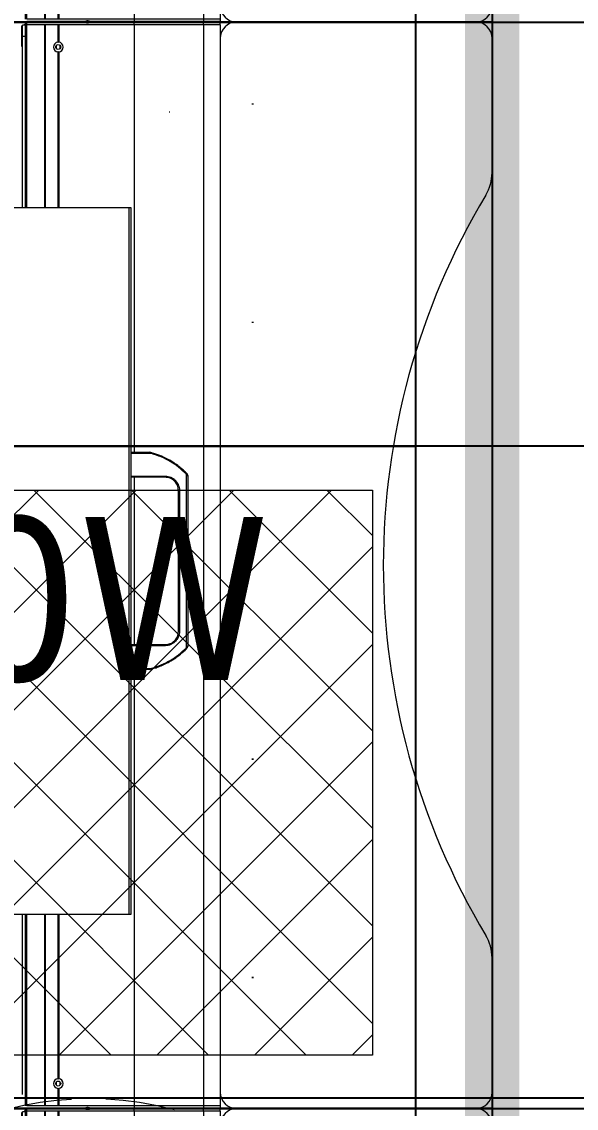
# Model space of a CAD drawing. Header units: centimetres. Extents: x 405564 to 502064, y 46284 to 60634.
# Drawn here: x 456963.5 to 457014.5, y 53721.6 to 53821.6 of the extents above; entities that cross this region are included whole.
import ezdxf
from ezdxf import colors
from ezdxf.entities.mleader import LeaderData, LeaderLine
from ezdxf.enums import TextEntityAlignment as Align
from ezdxf.math import Vec2, Vec3
from ezdxf.xclip import XClip

# ---------------------------------------------------------------- set-up
doc = ezdxf.new("R2010")
doc.units = ezdxf.units.CM
doc.header["$XCLIPFRAME"] = 0
for name, pattern in [('3+1_3b$0$DASHED', [0.25, 0.125, -0.125]), ('ACAD_ISO07W100', [3, 0, -3]), ('DASHED', [19.05, 12.7, -6.35]), ('DOT', [0.25, 0, -0.25]), ('HIDDEN', [9.525, 6.35, -3.175])]:
    doc.linetypes.add(name, pattern=pattern)
doc.layers.get('0').update_dxf_attribs({"color": 8, "lineweight": 9})
for name, color, linetype, lineweight in [('---___EB_draft00_ALTYAPI_helikoptermania', 8, 'Continuous', 0), ('0-KRCN-AYDINLATMA-130426', 8, 'Continuous', 9), ('0-KRCN-MİMARİ-220526', 8, 'Continuous', 9), ('OL_Ic', 8, 'Continuous', 9)]:
    doc.layers.add(name, color=color, linetype=linetype, lineweight=lineweight)
for name, color, linetype in [('---___EB_draft03_cihazlar', 8, 'Continuous'), ('0-KRCN-ASMATAVAN-130426', 8, 'Continuous'), ('AS_DOS_TERAS_UST', 8, 'ACAD_ISO07W100'), ('AS_DUV', 8, 'Continuous'), ('AS_PYZ_BINA', 8, 'Continuous')]:
    doc.layers.add(name, color=color, linetype=linetype)
doc.styles.add('2', font='arial.ttf', dxfattribs={"width": 0.9, "height": 200})
doc.styles.add('Normal_ITL', font='swissi.ttf')
doc.styles.add('TAHOMA', font='tahoma.ttf')

# ---------------------------------------------------------------- blocks, each defined once
blk = doc.blocks.new('AST-OD-KD')
at = {"layer": '0-KRCN-AYDINLATMA-130426'}
for p, q in [((0, 5), (-4.33, -2.5)), ((4.33, -2.5), (0, 5)), ((4.33, -2.5), (-4.33, -2.5))]:
    blk.add_line(p, q, dxfattribs=at)
at = {"layer": '0-KRCN-AYDINLATMA-130426', "linetype": 'HIDDEN'}
blk.add_circle((0, 0), 30, dxfattribs=at)
at = {"layer": '0-KRCN-AYDINLATMA-130426'}
blk.add_circle((0, 0), 5, dxfattribs=at)
at = {"layer": '0-KRCN-AYDINLATMA-130426', "style": '2'}
blk.add_text('D', height=3.36, dxfattribs=at).set_placement((0, 0), align=Align.MIDDLE_CENTER)
blk = doc.blocks.new('50W 60x60 cm  SIVA ALTI LED ARMATÜR')
at = {"layer": '0-KRCN-AYDINLATMA-130426'}
h = blk.add_hatch(dxfattribs=at)
h.set_pattern_fill('ANSI37', color=256, scale=0.2)
h.paths.add_polyline_path([(-2.6, 2.594), (2.6, 2.594), (2.6, -2.606), (-2.6, -2.606)])
for points in [[(-3, 2.994), (3, 2.994), (3, -3.007), (-3, -3.007)], [(-2.6, 2.594), (2.6, 2.594), (2.6, -2.606), (-2.6, -2.606)]]:
    blk.add_lwpolyline(points, close=True, dxfattribs=at)
at = {"layer": '0-KRCN-AYDINLATMA-130426', "insert": (-2.35, 2.344), "char_height": 1.5, "attachment_point": 1, "style": 'TAHOMA'}
blk.add_mtext_dynamic_manual_height_columns('{\\fTahoma|b0|i0|c162|p34;50W}', width=1.5, gutter_width=1.25, heights=[0], dxfattribs=at)
blk = doc.blocks.new('G$C27E741DA')
at = {"layer": '0-KRCN-AYDINLATMA-130426', "xscale": 10, "yscale": 10, "zscale": 10}
blk.add_blockref('50W 60x60 cm  SIVA ALTI LED ARMATÜR', (18905.67, 6618.53), dxfattribs=at)
at = {"layer": '0-KRCN-AYDINLATMA-130426'}
blk.add_blockref('AST-OD-KD', (18905.67, 6558.46), dxfattribs=at)
blk = doc.blocks.new('THTWorkStation1M')
at = {"layer": '---___EB_draft03_cihazlar', "linetype": 'Continuous', "lineweight": 15}
for p, q in [((273951.76, -40095.62), (273951.76, -40093.72)), ((273951.81, -40093.72), (273951.76, -40093.72)), ((273951.81, -40094.67), (273951.81, -40093.67)), ((273952.1, -40093.67), (273951.81, -40093.67)), ((273952.1, -40093.62), (273951.95, -40093.62)), ((273951.95, -40093.62), (273951.95, -40093.67)), ((273952.1, -40093.62), (273952.1, -40093.42)), ((273952.2, -40093.42), (273952.1, -40093.42)), ((273952.1, -40093.42), (273952.1, -40093.62)), ((273952.1, -40093.42), (273952.1, -40093.42)), ((273952.1, -40093.42), (273952.1, -40093.62)), ((273952.1, -40093.42), (273952.1, -40093.42)), ((273952.1, -40110.47), (273952.1, -40093.62)), ((273952.16, -40093.62), (273952.1, -40093.62)), ((273952.2, -40093.62), (273952.16, -40093.62)), ((273952.2, -40093.62), (273952.2, -40093.42)), ((273957.59, -40093.42), (273952.2, -40093.42)), ((273962.09, -40093.62), (273952.2, -40093.62)), ((273952.2, -40110.47), (273952.2, -40093.62)), ((273953.85, -40110.47), (273953.85, -40093.62)), ((273953.9, -40093.62), (273953.9, -40110.47)), ((273955.06, -40093.62), (273955.06, -40095.22)), ((273955.1, -40093.62), (273955.1, -40095.25)), ((273955.14, -40093.62), (273955.14, -40095.22)), ((273958.01, -40093.42), (273957.59, -40093.42)), ((273962.09, -40093.42), (273958.01, -40093.42)), ((273962.09, -40093.62), (273962.09, -40093.42)), ((273968.47, -40093.42), (273962.09, -40093.42)), ((273968.47, -40093.62), (273962.09, -40093.62)), ((273962.09, -40093.62), (273962.09, -40132.97)), ((273968.47, -40093.62), (273968.47, -40093.42)), ((273970, -40093.42), (273968.47, -40093.42)), ((273970, -40093.62), (273968.47, -40093.62)), ((273968.47, -40093.62), (273968.47, -40193.12)), ((273970, -40093.62), (273970, -40093.42)), ((273970, -40093.62), (273970, -40193.12)), ((273971.5, -40093.37), (273993.5, -40093.37)), ((273951.81, -40110.47), (273951.81, -40094.67)), ((273951.81, -40094.67), (273952.1, -40094.67)), ((273995, -40094.87), (273995, -40107.24)), ((273954.89, -40095.75), (273954.89, -40095.59)), ((273954.94, -40095.83), (273954.94, -40095.51)), ((273955.1, -40095.25), (273955.06, -40095.22)), ((273955.14, -40095.22), (273955.1, -40095.25)), ((273955.26, -40095.83), (273955.26, -40095.51)), ((273955.31, -40095.75), (273955.31, -40095.59)), ((273951.78, -40096.57), (273951.78, -40110.47)), ((273955.06, -40096.12), (273955.1, -40096.08)), ((273955.06, -40096.12), (273955.06, -40110.47)), ((273955.1, -40096.08), (273955.14, -40096.12)), ((273955.1, -40096.08), (273955.1, -40110.47)), ((273955.14, -40096.12), (273955.14, -40110.47)), ((273965.3, -40101.62), (273965.35, -40101.62)), ((273961.61, -40110.47), (273940.11, -40110.47)), ((273961.61, -40175.47), (273961.61, -40110.47)), ((273961.81, -40110.47), (273961.61, -40110.47)), ((273961.81, -40175.47), (273961.81, -40110.47)), ((273961.81, -40132.97), (273963.5, -40132.97)), ((273963.5, -40132.97), (273963.53, -40132.97)), ((273963.53, -40132.99), (273963.71, -40133.02)), ((273963.71, -40133.02), (273963.53, -40133)), ((273963.5, -40133.07), (273961.81, -40133.07)), ((273963.69, -40133.09), (273963.5, -40133.07)), ((273966.76, -40134.76), (273966.76, -40134.76)), ((273961.81, -40135.17), (273964.95, -40135.17)), ((273964.95, -40135.27), (273961.81, -40135.27)), ((273962.09, -40135.27), (273962.09, -40150.67)), ((273966.91, -40150.85), (273966.91, -40135.09)), ((273966.99, -40135.09), (273967, -40135.09)), ((273967.01, -40135.09), (273967, -40135.08)), ((273967.01, -40135.09), (273967.01, -40150.85)), ((273967.01, -40135.09), (273967.01, -40135.09)), ((273966.15, -40149.47), (273966.15, -40136.47)), ((273966.25, -40136.47), (273966.25, -40149.47)), ((273961.81, -40150.67), (273964.95, -40150.67)), ((273964.95, -40150.77), (273961.81, -40150.77)), ((273967, -40150.85), (273966.99, -40150.85)), ((273967, -40150.85), (273967.01, -40150.85)), ((273966.76, -40151.17), (273966.76, -40151.17)), ((273961.81, -40152.87), (273963.5, -40152.87)), ((273963.5, -40152.97), (273961.81, -40152.97)), ((273962.09, -40152.97), (273962.09, -40193.12)), ((273963.5, -40152.87), (273963.69, -40152.84)), ((273963.53, -40152.97), (273963.5, -40152.97)), ((273963.71, -40152.91), (273963.53, -40152.94)), ((273963.57, -40152.93), (273963.71, -40152.91)), ((273940.11, -40175.47), (273961.61, -40175.47)), ((273951.78, -40175.47), (273951.78, -40190.17)), ((273951.81, -40192.07), (273951.81, -40175.47)), ((273952.1, -40193.12), (273952.1, -40175.47)), ((273952.2, -40193.12), (273952.2, -40175.47)), ((273953.85, -40193.12), (273953.85, -40175.47)), ((273953.9, -40175.47), (273953.9, -40193.12)), ((273955.06, -40175.47), (273955.06, -40190.62)), ((273955.1, -40175.47), (273955.1, -40190.65)), ((273955.14, -40175.47), (273955.14, -40190.62)), ((273961.61, -40175.47), (273961.81, -40175.47)), ((273995, -40179.49), (273995, -40191.87)), ((273954.89, -40191.15), (273954.89, -40190.99)), ((273954.94, -40191.23), (273954.94, -40190.91)), ((273955.1, -40190.65), (273955.06, -40190.62)), ((273955.14, -40190.62), (273955.1, -40190.65)), ((273955.26, -40191.23), (273955.26, -40190.91)), ((273955.31, -40191.15), (273955.31, -40190.99)), ((273955.06, -40191.52), (273955.1, -40191.48)), ((273955.06, -40191.52), (273955.06, -40193.12)), ((273955.1, -40191.48), (273955.14, -40191.52)), ((273955.1, -40191.48), (273955.1, -40193.12)), ((273955.14, -40191.52), (273955.14, -40193.12)), ((273962.09, -40193.12), (273952.2, -40193.12)), ((273953.85, -40193.12), (273952.2, -40193.12)), ((273957.59, -40193.32), (273952.2, -40193.32)), ((273955.06, -40193.12), (273953.9, -40193.12)), ((273962.09, -40193.12), (273955.14, -40193.12)), ((273958.01, -40193.32), (273957.59, -40193.32)), ((273962.09, -40193.32), (273958.01, -40193.32)), ((273962.09, -40193.12), (273962.09, -40193.32)), ((273968.47, -40193.12), (273962.09, -40193.12)), ((273968.47, -40193.32), (273962.09, -40193.32)), ((273968.47, -40193.12), (273968.47, -40193.32)), ((273970, -40193.12), (273968.47, -40193.12)), ((273970, -40193.32), (273968.47, -40193.32)), ((273970, -40193.12), (273970, -40193.32)), ((273993.5, -40193.37), (273971.5, -40193.37))]:
    blk.add_line(p, q, dxfattribs=at)
at = {"layer": '---___EB_draft03_cihazlar', "color": 1, "const_width": 5}
blk.add_lwpolyline([(273995, -40093.37), (273995, -40193.37)], dxfattribs=at)
at = {"layer": '---___EB_draft03_cihazlar', "color": 1, "linetype": '3+1_3b$0$DASHED', "ltscale": 150}
blk.add_lwpolyline([(273800, -40093.37), (274070, -40093.37), (274070, -40193.37), (273800, -40193.37), (273800, -40093.37)], dxfattribs=at)
at = {"layer": '---___EB_draft03_cihazlar', "color": 1}
blk.add_lwpolyline([(273875, -40093.37), (273995, -40093.37), (273995, -40193.37), (273875, -40193.37), (273875, -40093.37)], dxfattribs=at)
at = {"layer": '---___EB_draft03_cihazlar', "linetype": 'Continuous', "lineweight": 15, "flags": 128}
blk.add_lwpolyline([(273963.56, -40132.97), (273963.54, -40132.97), (273963.53, -40132.97)], dxfattribs=at)
at = {"layer": '---___EB_draft03_cihazlar', "linetype": 'Continuous', "lineweight": 15}
for centre in [(273955.1, -40095.67), (273955.1, -40191.07)]:
    blk.add_circle(centre, 0.225, dxfattribs=at)
for centre, radius, start, end in [((273971.5, -40094.87), 1.5, 90, 180), ((273993.5, -40094.87), 1.5, 0, 90), ((273955.1, -40095.67), 0.45, 94.5062, 265.4938), ((273955.1, -40095.67), 0.45, 274.5062, 85.4938), ((273991, -40107.24), 4, 329.0539, 0), ((274051.25, -40143.37), 66.25, 149.0539, 210.9461), ((273963.53, -40133.05), 0.08, 43.5272, 58.2262), ((273991, -40179.49), 4, 0, 30.9461), ((273955.1, -40191.07), 0.45, 94.5062, 265.4938), ((273955.1, -40191.07), 0.45, 274.5062, 85.4938), ((273971.5, -40191.87), 1.5, 180, 270), ((273993.5, -40191.87), 1.5, 270, 0)]:
    blk.add_arc(centre, radius, start, end, dxfattribs=at)
for points, knots in [([(273958.01, -40093.42), (273957.98, -40093.43), (273957.91, -40093.46), (273957.79, -40093.48), (273957.68, -40093.45), (273957.62, -40093.43), (273957.59, -40093.42)], [0, 0, 0, 0, 0.1805, 0.53953, 0.8332, 1, 1, 1, 1]), ([(273961.81, -40133.07), (273961.81, -40133.07), (273961.81, -40133.06), (273961.81, -40133.06), (273961.81, -40133.04), (273961.81, -40133.02), (273961.81, -40132.98), (273961.81, -40132.97), (273961.81, -40132.97), (273961.81, -40132.97)], [0, 0, 0, 0, 0.00363, 0.008102, 0.015838, 0.040713, 0.156554, 0.616451, 1, 1, 1, 1]), ([(273963.5, -40132.97), (273963.5, -40132.97), (273963.5, -40132.97), (273963.5, -40132.98), (273963.5, -40133), (273963.5, -40133.02), (273963.5, -40133.03), (273963.5, -40133.05), (273963.5, -40133.05), (273963.5, -40133.06), (273963.5, -40133.06), (273963.5, -40133.07)], [0, 0, 0, 0, 0.37137, 0.65574, 0.81835, 0.92785, 0.97633, 0.98414, 0.99045, 0.99555, 1, 1, 1, 1]), ([(273963.53, -40132.97), (273963.53, -40132.97), (273963.53, -40132.97), (273963.53, -40132.97), (273963.53, -40132.99), (273963.53, -40132.99)], [0, 0, 0, 0, 0.05415, 0.50014, 1, 1, 1, 1]), ([(273963.58, -40132.99), (273963.58, -40132.99), (273963.56, -40132.97), (273963.54, -40132.97), (273963.53, -40132.97)], [0, 0, 0, 0, 0.47898, 1, 1, 1, 1]), ([(273963.71, -40133.02), (273963.7, -40133.03), (273963.7, -40133.04), (273963.7, -40133.06), (273963.69, -40133.08), (273963.69, -40133.09), (273963.69, -40133.09), (273963.69, -40133.09), (273963.69, -40133.09)], [0, 0, 0, 0, 0.7191, 0.90669, 0.96175, 0.98203, 0.99115, 1, 1, 1, 1]), ([(273966.76, -40134.76), (273966.66, -40134.67), (273966.45, -40134.47), (273966.08, -40134.17), (273965.61, -40133.85), (273965.06, -40133.54), (273964.41, -40133.24), (273963.94, -40133.09), (273963.69, -40133.02)], [0, 0, 0, 0, 0.10857, 0.2449, 0.40221, 0.58049, 0.77977, 1, 1, 1, 1]), ([(273966.85, -40134.95), (273966.62, -40134.74), (273966.17, -40134.31), (273965.4, -40133.8), (273964.57, -40133.37), (273963.98, -40133.19), (273963.69, -40133.09)], [0, 0, 0, 0, 0.24999, 0.5, 0.75001, 1, 1, 1, 1]), ([(273963.71, -40133.02), (273963.99, -40133.11), (273964.55, -40133.29), (273965.35, -40133.69), (273966.1, -40134.17), (273966.54, -40134.56), (273966.76, -40134.76)], [0, 0, 0, 0, 0.25001, 0.5, 0.75002, 1, 1, 1, 1]), ([(273966.76, -40134.76), (273966.79, -40134.78), (273966.83, -40134.83), (273966.88, -40134.87), (273966.9, -40134.89)], [0, 0, 0, 0, 0.47696, 1, 1, 1, 1]), ([(273966.9, -40134.89), (273966.88, -40134.87), (273966.83, -40134.83), (273966.78, -40134.78), (273966.76, -40134.76)], [0, 0, 0, 0, 0.50592, 1, 1, 1, 1]), ([(273966.9, -40134.89), (273966.9, -40134.9), (273966.89, -40134.91), (273966.87, -40134.93), (273966.86, -40134.94), (273966.85, -40134.94), (273966.85, -40134.95), (273966.85, -40134.95), (273966.85, -40134.95)], [0, 0, 0, 0, 0.721898, 0.90924, 0.963399, 0.982949, 0.991616, 1, 1, 1, 1]), ([(273966.91, -40135.09), (273966.9, -40135.06), (273966.9, -40135.01), (273966.86, -40134.97), (273966.85, -40134.95)], [0, 0, 0, 0, 0.5, 1, 1, 1, 1]), ([(273966.9, -40134.89), (273966.92, -40134.92), (273966.96, -40134.96), (273966.98, -40135.03), (273966.99, -40135.07), (273966.99, -40135.08), (273966.99, -40135.09), (273966.99, -40135.09)], [0, 0, 0, 0, 0.29462, 0.5729, 0.80582, 0.90607, 1, 1, 1, 1]), ([(273966.98, -40135.03), (273966.98, -40135.03), (273966.98, -40135.03), (273966.98, -40135.03), (273966.98, -40135.01), (273966.97, -40134.98), (273966.94, -40134.94), (273966.92, -40134.91), (273966.9, -40134.9)], [0, 0, 0, 0, 0.04168, 0.167, 0.30974, 0.46254, 0.76047, 1, 1, 1, 1]), ([(273964.95, -40135.27), (273964.95, -40135.27), (273964.95, -40135.27), (273964.95, -40135.25), (273964.95, -40135.24), (273964.95, -40135.22), (273964.95, -40135.2), (273964.95, -40135.19), (273964.95, -40135.18), (273964.95, -40135.17), (273964.95, -40135.17), (273964.95, -40135.17)], [0, 0, 0, 0, 0.37137, 0.65574, 0.81835, 0.92785, 0.97633, 0.98414, 0.99045, 0.99555, 1, 1, 1, 1]), ([(273964.95, -40135.17), (273965.03, -40135.17), (273965.2, -40135.18), (273965.45, -40135.26), (273965.67, -40135.38), (273965.87, -40135.54), (273966.03, -40135.74), (273966.15, -40135.97), (273966.23, -40136.21), (273966.24, -40136.38), (273966.25, -40136.47)], [0, 0, 0, 0, 0.12504, 0.25018, 0.37523, 0.5, 0.62477, 0.74982, 0.87496, 1, 1, 1, 1]), ([(273966.15, -40136.47), (273966.14, -40136.39), (273966.13, -40136.23), (273966.06, -40136), (273965.95, -40135.8), (273965.8, -40135.61), (273965.62, -40135.46), (273965.41, -40135.35), (273965.18, -40135.28), (273965.02, -40135.27), (273964.95, -40135.27)], [0, 0, 0, 0, 0.125, 0.25, 0.375, 0.5, 0.625, 0.75, 0.875, 1, 1, 1, 1]), ([(273966.91, -40135.09), (273966.91, -40135.09), (273966.91, -40135.09), (273966.91, -40135.09), (273966.92, -40135.09), (273966.94, -40135.09), (273966.97, -40135.09), (273967, -40135.09), (273967.01, -40135.09), (273967.01, -40135.09)], [0, 0, 0, 0, 0.002201, 0.004473, 0.009582, 0.02365, 0.072135, 0.258712, 1, 1, 1, 1]), ([(273967.01, -40135.09), (273967, -40135.08), (273967, -40135.05), (273966.99, -40135.03), (273966.98, -40135.01), (273966.97, -40135.01)], [0, 0, 0, 0, 0.38316, 0.79603, 1, 1, 1, 1]), ([(273966.99, -40135.09), (273966.99, -40135.07), (273966.99, -40135.05), (273966.98, -40135.04), (273966.98, -40135.04)], [0, 0, 0, 0, 0.85306, 1, 1, 1, 1]), ([(273966.15, -40136.47), (273966.15, -40136.47), (273966.15, -40136.47), (273966.16, -40136.47), (273966.18, -40136.47), (273966.19, -40136.47), (273966.21, -40136.47), (273966.23, -40136.47), (273966.23, -40136.47), (273966.24, -40136.47), (273966.24, -40136.47), (273966.25, -40136.47)], [0, 0, 0, 0, 0.37137, 0.65574, 0.81835, 0.92785, 0.97633, 0.98414, 0.99045, 0.99555, 1, 1, 1, 1]), ([(273966.25, -40149.47), (273966.24, -40149.55), (273966.23, -40149.72), (273966.15, -40149.97), (273966.03, -40150.19), (273965.87, -40150.39), (273965.67, -40150.55), (273965.45, -40150.67), (273965.2, -40150.75), (273965.03, -40150.76), (273964.95, -40150.77)], [0, 0, 0, 0, 0.12504, 0.25018, 0.37523, 0.5, 0.62477, 0.74982, 0.87496, 1, 1, 1, 1]), ([(273964.95, -40150.67), (273965.02, -40150.66), (273965.18, -40150.65), (273965.41, -40150.58), (273965.62, -40150.47), (273965.8, -40150.32), (273965.95, -40150.14), (273966.06, -40149.93), (273966.13, -40149.7), (273966.14, -40149.55), (273966.15, -40149.47)], [0, 0, 0, 0, 0.125003, 0.250005, 0.375002, 0.500001, 0.625002, 0.750001, 0.875, 1, 1, 1, 1]), ([(273966.15, -40149.47), (273966.15, -40149.47), (273966.15, -40149.47), (273966.16, -40149.47), (273966.18, -40149.47), (273966.19, -40149.47), (273966.21, -40149.47), (273966.23, -40149.47), (273966.23, -40149.47), (273966.24, -40149.47), (273966.24, -40149.47), (273966.25, -40149.47)], [0, 0, 0, 0, 0.37137, 0.65574, 0.81835, 0.92785, 0.97633, 0.98414, 0.99045, 0.99555, 1, 1, 1, 1]), ([(273961.81, -40150.77), (273961.81, -40150.77), (273961.81, -40150.76), (273961.81, -40150.76), (273961.81, -40150.74), (273961.81, -40150.72), (273961.81, -40150.68), (273961.81, -40150.67), (273961.81, -40150.67), (273961.81, -40150.67)], [0, 0, 0, 0, 0.00363, 0.008102, 0.015838, 0.040713, 0.156554, 0.616451, 1, 1, 1, 1]), ([(273963.69, -40152.84), (273963.98, -40152.75), (273964.57, -40152.56), (273965.4, -40152.14), (273966.17, -40151.62), (273966.62, -40151.2), (273966.85, -40150.99)], [0, 0, 0, 0, 0.24999, 0.5, 0.75001, 1, 1, 1, 1]), ([(273964.95, -40150.67), (273964.95, -40150.67), (273964.95, -40150.67), (273964.95, -40150.68), (273964.95, -40150.7), (273964.95, -40150.72), (273964.95, -40150.73), (273964.95, -40150.75), (273964.95, -40150.75), (273964.95, -40150.76), (273964.95, -40150.76), (273964.95, -40150.77)], [0, 0, 0, 0, 0.37137, 0.65574, 0.81835, 0.92785, 0.97633, 0.98414, 0.99045, 0.99555, 1, 1, 1, 1]), ([(273966.85, -40150.99), (273966.86, -40150.97), (273966.9, -40150.92), (273966.9, -40150.87), (273966.91, -40150.85)], [0, 0, 0, 0, 0.500003, 1, 1, 1, 1]), ([(273966.85, -40150.99), (273966.85, -40150.99), (273966.85, -40150.99), (273966.85, -40150.99), (273966.86, -40151), (273966.87, -40151.01), (273966.89, -40151.03), (273966.9, -40151.03), (273966.9, -40151.04)], [0, 0, 0, 0, 0.00838, 0.01705, 0.0366, 0.09076, 0.2781, 1, 1, 1, 1]), ([(273966.98, -40150.9), (273966.97, -40150.93), (273966.96, -40150.97), (273966.92, -40151.02), (273966.9, -40151.04)], [0, 0, 0, 0, 0.47993, 1, 1, 1, 1]), ([(273966.9, -40151.04), (273966.92, -40151.02), (273966.94, -40150.99), (273966.96, -40150.95), (273966.98, -40150.92), (273966.98, -40150.91), (273966.98, -40150.9), (273966.98, -40150.9), (273966.98, -40150.9)], [0, 0, 0, 0, 0.23537, 0.52709, 0.67755, 0.81928, 0.9447, 1, 1, 1, 1]), ([(273967.01, -40150.85), (273967.01, -40150.85), (273967, -40150.85), (273966.97, -40150.85), (273966.94, -40150.85), (273966.92, -40150.85), (273966.91, -40150.85), (273966.91, -40150.85), (273966.91, -40150.85), (273966.91, -40150.85)], [0, 0, 0, 0, 0.741288, 0.927865, 0.97635, 0.990418, 0.995527, 0.997799, 1, 1, 1, 1]), ([(273966.97, -40150.93), (273966.98, -40150.92), (273966.99, -40150.91), (273967, -40150.88), (273967, -40150.86), (273967.01, -40150.85)], [0, 0, 0, 0, 0.18712, 0.60324, 1, 1, 1, 1]), ([(273967.01, -40150.85), (273967.01, -40150.85), (273967.01, -40150.85), (273967.01, -40150.85), (273967.01, -40150.85)], [0, 0, 0, 0, 0.5, 1, 1, 1, 1]), ([(273966.76, -40151.17), (273966.54, -40151.37), (273966.1, -40151.77), (273965.35, -40152.25), (273964.55, -40152.65), (273963.99, -40152.82), (273963.71, -40152.91)], [0, 0, 0, 0, 0.24999, 0.5, 0.74998, 1, 1, 1, 1]), ([(273963.71, -40152.91), (273963.84, -40152.87), (273964.12, -40152.79), (273964.58, -40152.62), (273965.08, -40152.38), (273965.63, -40152.07), (273966.21, -40151.67), (273966.57, -40151.34), (273966.76, -40151.17)], [0, 0, 0, 0, 0.11538, 0.25177, 0.40909, 0.58735, 0.78656, 1, 1, 1, 1]), ([(273966.9, -40151.04), (273966.88, -40151.06), (273966.83, -40151.11), (273966.79, -40151.15), (273966.76, -40151.17)], [0, 0, 0, 0, 0.52346, 1, 1, 1, 1]), ([(273966.76, -40151.17), (273966.78, -40151.15), (273966.83, -40151.11), (273966.88, -40151.06), (273966.9, -40151.04)], [0, 0, 0, 0, 0.49402, 1, 1, 1, 1]), ([(273963.5, -40152.97), (273963.5, -40152.97), (273963.5, -40152.97), (273963.5, -40152.95), (273963.5, -40152.94), (273963.5, -40152.92), (273963.5, -40152.9), (273963.5, -40152.89), (273963.5, -40152.88), (273963.5, -40152.87), (273963.5, -40152.87), (273963.5, -40152.87)], [0, 0, 0, 0, 0.371365, 0.655736, 0.818348, 0.927853, 0.976328, 0.984142, 0.990448, 0.995553, 1, 1, 1, 1]), ([(273963.53, -40152.94), (273963.53, -40152.94), (273963.54, -40152.94), (273963.56, -40152.93), (273963.58, -40152.92), (273963.6, -40152.9), (273963.6, -40152.88), (273963.61, -40152.87)], [0, 0, 0, 0, 0.10363, 0.29456, 0.55594, 0.79306, 1, 1, 1, 1]), ([(273963.53, -40152.94), (273963.53, -40152.95), (273963.53, -40152.96), (273963.53, -40152.97), (273963.53, -40152.97), (273963.53, -40152.97), (273963.53, -40152.97)], [0, 0, 0, 0, 0.49986, 0.84448, 0.94585, 1, 1, 1, 1]), ([(273963.53, -40152.97), (273963.54, -40152.97), (273963.56, -40152.96), (273963.57, -40152.95), (273963.58, -40152.94)], [0, 0, 0, 0, 0.496798, 1, 1, 1, 1]), ([(273963.71, -40152.91), (273963.7, -40152.91), (273963.7, -40152.9), (273963.7, -40152.87), (273963.69, -40152.86), (273963.69, -40152.85), (273963.69, -40152.84), (273963.69, -40152.84), (273963.69, -40152.84)], [0, 0, 0, 0, 0.7191, 0.90669, 0.96175, 0.98203, 0.99115, 1, 1, 1, 1]), ([(273958.01, -40193.32), (273957.98, -40193.31), (273957.91, -40193.28), (273957.79, -40193.26), (273957.68, -40193.28), (273957.62, -40193.31), (273957.59, -40193.32)], [0, 0, 0, 0, 0.18048, 0.53953, 0.83317, 1, 1, 1, 1])]:
    blk.add_open_spline(points, degree=3, knots=knots, dxfattribs=at)
blk = doc.blocks.new('OPK-site-surrounding-R01')
at = {"layer": '---___EB_draft00_ALTYAPI_helikoptermania', "linetype": 'DASHED', "ltscale": 10}
blk.add_lwpolyline([(-21668.13, -4404.86), (1451.36, 6572.38)], dxfattribs=at)
blk = doc.blocks.new('A$C6A10306C')
ref = blk.add_blockref('OPK-site-surrounding-R01', (5135.68, -3851.45))
XClip(ref).set_block_clipping_path([(-5135.679684336, -9648.5463532069), (26364.320315664, 3851.4536467931)])
blk = doc.blocks.new('A$Ca63a641c')
at = {"layer": 'AS_PYZ_BINA'}
ml = blk.add_multileader_mtext('Standard', dxfattribs=at)
ml.set_content('EST boyalı panel çit ve panel çit kapı (AS 51.101)', color=256, style='Normal_ITL')
ml.set_leader_properties()
ml.build(insert=Vec2(0, 0))
ml.multileader.update_dxf_attribs({"dogleg_length": 0.379, "arrow_head_size": 17.04, "scale": 75})
ctx = ml.context
ctx.base_point, ctx.scale, ctx.char_height, ctx.arrow_head_size, ctx.landing_gap_size, ctx.plane_origin = Vec3(140.51, 464.3), 75, 20, 17.04, 14.2, Vec3(92.51, 620.11)
notes = []
notes.append((ctx, [(0, (1, 1, 0), (112.11, 464.3), (1, 0), 28.4, [(0, [(68.5, 410)], 0, [])])]))
ctx.mtext.insert, ctx.mtext.width, ctx.mtext.flow_direction = Vec3(154.71, 477.51), 604.5634, 5
for ctx, leaders in notes:
    for number, flags, end, landing, length, lines in leaders:
        leader = LeaderData()
        leader.index, (leader.has_last_leader_line, leader.has_dogleg_vector, leader.attachment_direction) = number, flags
        leader.last_leader_point, leader.dogleg_vector, leader.dogleg_length = Vec3(end), Vec3(landing), length
        for number, points, colour, breaks in lines:
            line = LeaderLine()
            line.index, line.vertices, line.color, line.breaks = number, Vec3.list(points), colors.encode_raw_color(colour), breaks
            leader.lines.append(line)
        ctx.leaders.append(leader)
blk = doc.blocks.new('A$C85dec720')
at = {"layer": 'OL_Ic'}
blk.add_blockref('A$Ca63a641c', (5315.08, 5344.25, 28.4), dxfattribs=at)
blk = doc.blocks.new('A$C6A10300A')
at = {"layer": 'AS_DOS_TERAS_UST', "linetype": 'DOT', "ltscale": 80}
blk.add_line((18920.68, -7101.45), (18920.68, -6201.45), dxfattribs=at)
at = {"layer": '---___EB_draft03_cihazlar'}
for p in [(-255052.32, 33380.91), (-255052.32, 33280.91), (-255052.32, 33180.91)]:
    blk.add_blockref('THTWorkStation1M', p, dxfattribs=at)
at = {"layer": 'AS_DUV'}
ref = blk.add_blockref('A$C85dec720', (28900.96, -17748.98), dxfattribs=dict(at, rotation=105.0255580063709))
XClip(ref).set_block_clipping_path([(6220.3367769278, 6783.7313721173), (4126.4071464743, -1017.0000000052), (7354.8298234051, -1883.5969356479), (9448.7594538586, 5917.1344364745)])

msp = doc.modelspace()

# ---------------------------------------------------------------- linework, layer by layer
at = {"layer": '0-KRCN-ASMATAVAN-130426'}
for p, q in [((456999.75, 53542.56), (456999.75, 54322.56)), ((456759.75, 53782.56), (457539.75, 53782.56)), ((456759.75, 53722.56), (457539.75, 53722.56))]:
    msp.add_line(p, q, dxfattribs=at)

# ---------------------------------------------------------------- block references
at = {"layer": '0-KRCN-AYDINLATMA-130426'}
msp.add_blockref('G$C27E741DA', (438064.07, 47134.02), dxfattribs=at)

# ---------------------------------------------------------------- next in the draw order: block references
at = {"layer": '0-KRCN-MİMARİ-220526'}
msp.add_blockref('A$C6A10300A', (438064.07, 60634.02), dxfattribs=at)

# ---------------------------------------------------------------- next in the draw order: block references
msp.add_blockref('A$C6A10306C', (470564.07, 60634.02), dxfattribs=at)

doc.saveas('drawing.dxf')
